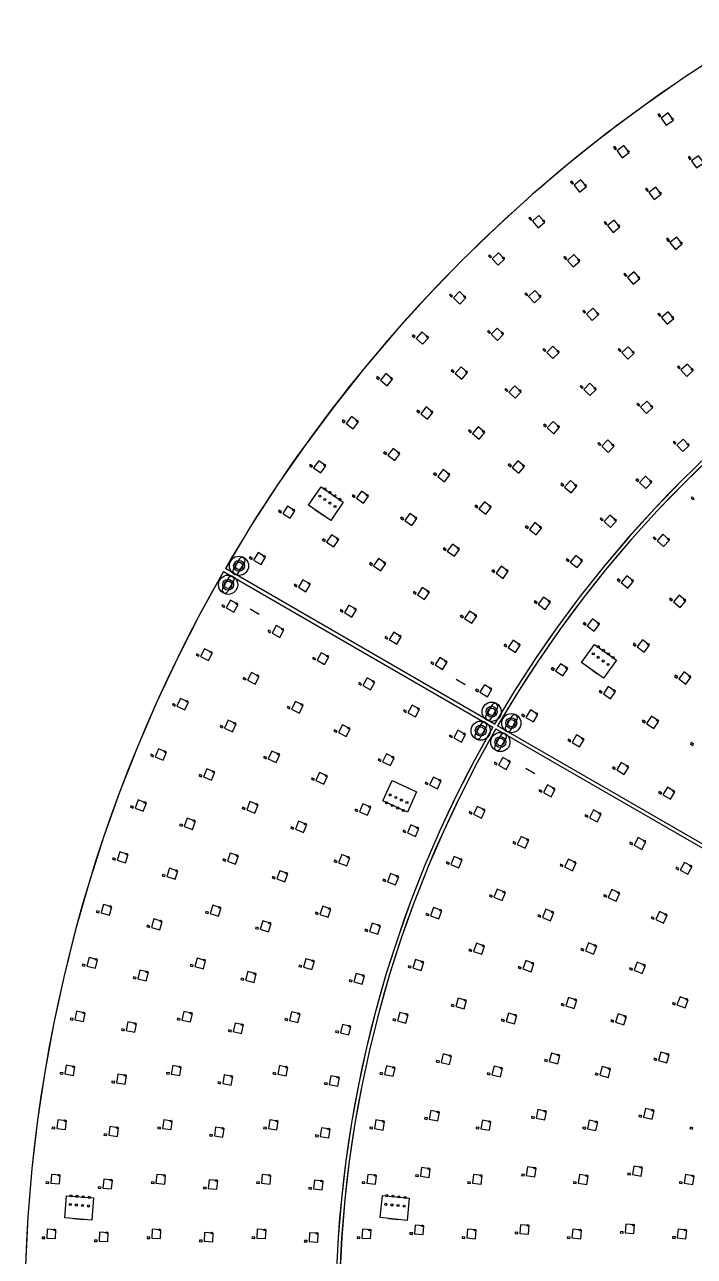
# Model space of a CAD drawing. Header units: millimetres. Extents: x -854 to 854, y -854 to 854.
# Drawn here: x -854 to -471, y 34 to 739 of the extents above; entities that cross this region are included whole.
import ezdxf

# ---------------------------------------------------------------- set-up
doc = ezdxf.new("R2010")
doc.units = ezdxf.units.MM
for name, color, linetype in [('CAP', 30, 'Continuous'), ('LED', 7, 'Continuous'), ('LED-GND', 7, 'Continuous'), ('MOUNT', 1, 'Continuous'), ('MOUNT-SYSTEM', 4, 'Continuous'), ('OUTLINE', 2, 'Continuous'), ('WAGO', 3, 'Continuous')]:
    doc.layers.add(name, color=color, linetype=linetype)

msp = doc.modelspace()

# ---------------------------------------------------------------- linework, layer by layer
at = {"layer": 'CAP'}
for points in [[(-489.84, 686.82), (-490.76, 688.13), (-491.42, 687.66), (-490.49, 686.36), (-489.84, 686.82)], [(-515.18, 668.02), (-516.15, 669.29), (-516.79, 668.81), (-515.81, 667.54), (-515.18, 668.02)], [(-472.48, 662.35), (-473.4, 663.66), (-474.06, 663.2), (-473.13, 661.89), (-472.48, 662.35)], [(-539.8, 648.29), (-540.82, 649.53), (-541.43, 649.02), (-540.41, 647.78), (-539.8, 648.29)], [(-496.91, 644.22), (-497.89, 645.49), (-498.52, 645.01), (-497.55, 643.74), (-496.91, 644.22)], [(-563.66, 627.66), (-564.72, 628.85), (-565.32, 628.32), (-564.26, 627.12), (-563.66, 627.66)], [(-520.66, 625.19), (-521.68, 626.43), (-522.29, 625.92), (-521.27, 624.68), (-520.66, 625.19)], [(-484.87, 615.57), (-485.86, 616.83), (-486.49, 616.34), (-485.5, 615.08), (-484.87, 615.57)], [(-586.73, 606.14), (-587.84, 607.3), (-588.42, 606.74), (-587.31, 605.59), (-586.73, 606.14)], [(-543.67, 605.29), (-544.73, 606.48), (-545.33, 605.95), (-544.26, 604.76), (-543.67, 605.29)], [(-509.27, 595.55), (-510.3, 596.77), (-510.91, 596.25), (-509.88, 595.03), (-509.27, 595.55)], [(-565.92, 584.54), (-567.03, 585.69), (-567.61, 585.13), (-566.5, 583.98), (-565.92, 584.54)], [(-608.99, 583.78), (-610.14, 584.89), (-610.69, 584.31), (-609.54, 583.2), (-608.99, 583.78)], [(-532.84, 574.56), (-533.92, 575.74), (-534.51, 575.19), (-533.42, 574.02), (-532.84, 574.56)], [(-489.83, 572.7), (-490.87, 573.92), (-491.48, 573.4), (-490.44, 572.18), (-489.83, 572.7)], [(-587.38, 562.97), (-588.53, 564.08), (-589.09, 563.5), (-587.94, 562.39), (-587.38, 562.97)], [(-630.39, 560.6), (-631.58, 561.67), (-632.12, 561.07), (-630.92, 560), (-630.39, 560.6)], [(-555.54, 552.64), (-556.67, 553.77), (-557.24, 553.21), (-556.1, 552.07), (-555.54, 552.64)], [(-512.49, 552.51), (-513.58, 553.69), (-514.17, 553.14), (-513.08, 551.97), (-512.49, 552.51)], [(-478.64, 542.68), (-479.7, 543.88), (-480.3, 543.36), (-479.25, 542.15), (-478.64, 542.68)], [(-650.91, 536.64), (-652.14, 537.66), (-652.65, 537.04), (-651.42, 536.02), (-650.91, 536.64)], [(-608.02, 540.61), (-609.21, 541.68), (-609.75, 541.08), (-608.55, 540.01), (-608.02, 540.61)], [(-577.34, 529.82), (-578.52, 530.91), (-579.06, 530.32), (-577.88, 529.23), (-577.34, 529.82)], [(-534.33, 531.43), (-535.46, 532.56), (-536.02, 531.99), (-534.89, 530.86), (-534.33, 531.43)], [(-501.86, 521.28), (-502.97, 522.44), (-503.54, 521.89), (-502.44, 520.73), (-501.86, 521.28)], [(-627.81, 517.5), (-629.04, 518.52), (-629.55, 517.9), (-628.32, 516.88), (-627.81, 517.5)], [(-670.52, 511.92), (-671.79, 512.9), (-672.28, 512.26), (-671.01, 511.29), (-670.52, 511.92)], [(-555.29, 509.48), (-556.47, 510.56), (-557.01, 509.98), (-555.83, 508.89), (-555.29, 509.48)], [(-598.21, 506.15), (-599.42, 507.18), (-599.94, 506.57), (-598.72, 505.54), (-598.21, 506.15)], [(-481.11, 499.61), (-482.22, 500.77), (-482.8, 500.22), (-481.69, 499.06), (-481.11, 499.61)], [(-646.72, 493.66), (-647.99, 494.64), (-648.48, 494), (-647.21, 493.03), (-646.72, 493.66)], [(-524.12, 498.9), (-525.28, 500), (-525.83, 499.43), (-524.67, 498.32), (-524.12, 498.9)], [(-689.19, 486.5), (-690.5, 487.42), (-690.96, 486.77), (-689.66, 485.84), (-689.19, 486.5)], [(-575.35, 486.71), (-576.57, 487.74), (-577.09, 487.13), (-575.87, 486.1), (-575.35, 486.71)], [(-618.1, 481.65), (-619.36, 482.63), (-619.85, 482), (-618.59, 481.02), (-618.1, 481.65)], [(-545.38, 475.56), (-546.59, 476.62), (-547.11, 476.01), (-545.91, 474.96), (-545.38, 475.56)], [(-502.45, 478.15), (-503.61, 479.26), (-504.16, 478.68), (-503, 477.57), (-502.45, 478.15)], [(-664.73, 469.14), (-666.03, 470.06), (-666.49, 469.41), (-665.19, 468.48), (-664.73, 469.14)], [(-470.69, 467.79), (-471.82, 468.92), (-472.38, 468.35), (-471.25, 467.22), (-470.69, 467.79)], [(-706.9, 460.39), (-708.24, 461.26), (-708.68, 460.59), (-707.34, 459.72), (-706.9, 460.39)], [(-594.49, 463.15), (-595.75, 464.13), (-596.24, 463.5), (-594.98, 462.52), (-594.49, 463.15)], [(-636.99, 456.37), (-638.29, 457.3), (-638.76, 456.65), (-637.46, 455.72), (-636.99, 456.37)], [(-565.61, 451.32), (-566.86, 452.32), (-567.36, 451.7), (-566.11, 450.7), (-565.61, 451.32)], [(-522.83, 455.78), (-524.03, 456.84), (-524.56, 456.23), (-523.36, 455.18), (-522.83, 455.78)], [(-681.8, 443.95), (-683.14, 444.83), (-683.58, 444.16), (-682.24, 443.28), (-681.8, 443.95)], [(-492.41, 444.86), (-493.59, 445.94), (-494.13, 445.34), (-492.95, 444.27), (-492.41, 444.86)], [(-612.65, 438.83), (-613.95, 439.77), (-614.42, 439.12), (-613.12, 438.18), (-612.65, 438.83)], [(-723.62, 433.63), (-724.99, 434.46), (-725.41, 433.77), (-724.04, 432.95), (-723.62, 433.63)], [(-654.85, 430.35), (-656.19, 431.23), (-656.63, 430.56), (-655.29, 429.68), (-654.85, 430.35)], [(-542.21, 432.54), (-543.46, 433.54), (-543.96, 432.92), (-542.71, 431.92), (-542.21, 432.54)], [(-584.76, 426.22), (-586.05, 427.16), (-586.52, 426.52), (-585.23, 425.57), (-584.76, 426.22)], [(-697.93, 418.15), (-699.3, 418.97), (-699.71, 418.29), (-698.34, 417.46), (-697.93, 418.15)], [(-513.02, 420.93), (-514.25, 421.95), (-514.76, 421.33), (-513.53, 420.31), (-513.02, 420.93)], [(-629.83, 413.81), (-631.16, 414.69), (-631.6, 414.02), (-630.27, 413.14), (-629.83, 413.81)], [(-560.56, 408.48), (-561.85, 409.43), (-562.33, 408.78), (-561.04, 407.83), (-560.56, 408.48)], [(-483.12, 409.93), (-484.34, 410.97), (-484.86, 410.36), (-483.64, 409.32), (-483.12, 409.93)], [(-739.33, 406.27), (-740.73, 407.05), (-741.12, 406.34), (-739.72, 405.57), (-739.33, 406.27)], [(-671.65, 403.63), (-673.02, 404.46), (-673.43, 403.77), (-672.06, 402.95), (-671.65, 403.63)], [(-602.79, 400.31), (-604.12, 401.2), (-604.57, 400.53), (-603.23, 399.64), (-602.79, 400.31)], [(-532.47, 396.04), (-533.75, 397), (-534.23, 396.36), (-532.95, 395.4), (-532.47, 396.04)], [(-713.07, 391.76), (-714.47, 392.53), (-714.86, 391.83), (-713.46, 391.06), (-713.07, 391.76)], [(-645.98, 388.11), (-647.35, 388.94), (-647.76, 388.25), (-646.39, 387.43), (-645.98, 388.11)], [(-577.85, 383.64), (-579.18, 384.53), (-579.62, 383.86), (-578.29, 382.97), (-577.85, 383.64)], [(-503.92, 384.08), (-505.19, 385.06), (-505.67, 384.42), (-504.4, 383.45), (-503.92, 384.08)], [(-754, 378.34), (-755.43, 379.06), (-755.79, 378.35), (-754.36, 377.63), (-754, 378.34)], [(-687.36, 376.26), (-688.76, 377.03), (-689.15, 376.33), (-687.74, 375.56), (-687.36, 376.26)], [(-619.68, 373.63), (-621.05, 374.46), (-621.46, 373.78), (-620.09, 372.95), (-619.68, 373.63)], [(-550.71, 370.26), (-552.03, 371.15), (-552.48, 370.49), (-551.16, 369.59), (-550.71, 370.26)], [(-480.12, 365.82), (-481.39, 366.8), (-481.87, 366.16), (-480.6, 365.19), (-480.12, 365.82)], [(-727.22, 364.82), (-728.65, 365.54), (-729.01, 364.83), (-727.58, 364.11), (-727.22, 364.82)], [(-661.08, 361.79), (-662.48, 362.56), (-662.87, 361.86), (-661.47, 361.09), (-661.08, 361.79)], [(-594.03, 358.07), (-595.4, 358.9), (-595.81, 358.21), (-594.45, 357.38), (-594.03, 358.07)], [(-523.33, 357.19), (-524.65, 358.09), (-525.1, 357.43), (-523.78, 356.53), (-523.33, 357.19)], [(-767.62, 349.88), (-769.08, 350.55), (-769.41, 349.82), (-767.96, 349.16), (-767.62, 349.88)], [(-701.95, 348.28), (-703.38, 348.99), (-703.74, 348.28), (-702.31, 347.56), (-701.95, 348.28)], [(-635.39, 346.25), (-636.79, 347.02), (-637.17, 346.31), (-635.77, 345.54), (-635.39, 346.25)], [(-567.7, 343.63), (-569.07, 344.46), (-569.49, 343.78), (-568.12, 342.95), (-567.7, 343.63)], [(-498.6, 340.19), (-499.92, 341.1), (-500.38, 340.44), (-499.06, 339.53), (-498.6, 340.19)], [(-740.36, 337.38), (-741.81, 338.04), (-742.14, 337.32), (-740.69, 336.65), (-740.36, 337.38)], [(-675.11, 334.87), (-676.54, 335.59), (-676.9, 334.87), (-675.47, 334.16), (-675.11, 334.87)], [(-609.08, 331.82), (-610.49, 332.59), (-610.87, 331.88), (-609.47, 331.12), (-609.08, 331.82)], [(-541.3, 329.31), (-542.67, 330.14), (-543.09, 329.46), (-541.72, 328.63), (-541.3, 329.31)], [(-471.04, 327.32), (-472.35, 328.24), (-472.81, 327.59), (-471.5, 326.67), (-471.04, 327.32)], [(-780.17, 320.94), (-781.65, 321.55), (-781.95, 320.81), (-780.48, 320.2), (-780.17, 320.94)], [(-715.41, 319.73), (-716.87, 320.39), (-717.19, 319.66), (-715.73, 319), (-715.41, 319.73)], [(-649.88, 318.2), (-651.32, 318.91), (-651.67, 318.19), (-650.24, 317.48), (-649.88, 318.2)], [(-583.41, 316.23), (-584.81, 317), (-585.2, 316.3), (-583.79, 315.53), (-583.41, 316.23)], [(-515.72, 313.63), (-517.09, 314.47), (-517.51, 313.79), (-516.14, 312.95), (-515.72, 313.63)], [(-752.45, 309.46), (-753.93, 310.07), (-754.24, 309.33), (-752.76, 308.72), (-752.45, 309.46)], [(-688.05, 307.42), (-689.51, 308.07), (-689.84, 307.34), (-688.38, 306.69), (-688.05, 307.42)], [(-622.98, 304.93), (-624.41, 305.64), (-624.77, 304.92), (-623.33, 304.22), (-622.98, 304.93)], [(-557.8, 300.53), (-559.2, 301.29), (-559.58, 300.59), (-558.18, 299.82), (-557.8, 300.53)], [(-489.28, 299.38), (-490.64, 300.22), (-491.06, 299.54), (-489.7, 298.7), (-489.28, 299.38)], [(-791.62, 291.54), (-793.12, 292.1), (-793.4, 291.35), (-791.9, 290.79), (-791.62, 291.54)], [(-727.7, 290.66), (-729.18, 291.26), (-729.48, 290.52), (-728, 289.92), (-727.7, 290.66)], [(-663.15, 289.55), (-664.61, 290.2), (-664.93, 289.46), (-663.47, 288.82), (-663.15, 289.55)], [(-597.8, 288.11), (-599.24, 288.81), (-599.59, 288.09), (-598.15, 287.39), (-597.8, 288.11)], [(-531.43, 286.21), (-532.84, 286.97), (-533.22, 286.27), (-531.81, 285.51), (-531.43, 286.21)], [(-763.5, 281.11), (-765, 281.66), (-765.28, 280.91), (-763.78, 280.36), (-763.5, 281.11)], [(-699.87, 279.46), (-701.35, 280.06), (-701.65, 279.32), (-700.17, 278.72), (-699.87, 279.46)], [(-635.69, 277.47), (-637.15, 278.11), (-637.47, 277.38), (-636.01, 276.74), (-635.69, 277.47)], [(-572.76, 270.92), (-574.2, 271.61), (-574.55, 270.89), (-573.11, 270.2), (-572.76, 270.92)], [(-505.86, 270.43), (-507.26, 271.19), (-507.64, 270.48), (-506.24, 269.72), (-505.86, 270.43)], [(-801.97, 261.74), (-803.49, 262.24), (-803.74, 261.48), (-802.22, 260.98), (-801.97, 261.74)], [(-738.81, 261.13), (-740.32, 261.66), (-740.59, 260.91), (-739.08, 260.37), (-738.81, 261.13)], [(-675.14, 260.35), (-676.64, 260.93), (-676.93, 260.18), (-675.43, 259.6), (-675.14, 260.35)], [(-610.83, 259.34), (-612.3, 259.97), (-612.61, 259.24), (-611.14, 258.61), (-610.83, 259.34)], [(-545.68, 258.01), (-547.13, 258.7), (-547.47, 257.97), (-546.03, 257.28), (-545.68, 258.01)], [(-479.45, 256.19), (-480.86, 256.95), (-481.24, 256.24), (-479.83, 255.48), (-479.45, 256.19)], [(-773.47, 252.36), (-774.99, 252.86), (-775.24, 252.1), (-773.72, 251.6), (-773.47, 252.36)], [(-710.55, 251.06), (-712.06, 251.59), (-712.33, 250.84), (-710.82, 250.3), (-710.55, 251.06)], [(-647.18, 249.48), (-648.67, 250.06), (-648.96, 249.31), (-647.47, 248.73), (-647.18, 249.48)], [(-586.15, 240.57), (-587.63, 241.19), (-587.94, 240.45), (-586.46, 239.84), (-586.15, 240.57)], [(-520.72, 240.56), (-522.17, 241.23), (-522.51, 240.51), (-521.06, 239.83), (-520.72, 240.56)], [(-811.2, 231.57), (-812.73, 232.01), (-812.96, 231.24), (-811.42, 230.8), (-811.2, 231.57)], [(-748.73, 231.17), (-750.26, 231.64), (-750.49, 230.88), (-748.97, 230.4), (-748.73, 231.17)], [(-685.86, 230.65), (-687.37, 231.17), (-687.63, 230.41), (-686.11, 229.89), (-685.86, 230.65)], [(-622.48, 229.98), (-623.98, 230.54), (-624.26, 229.79), (-622.76, 229.23), (-622.48, 229.98)], [(-558.44, 229.09), (-559.92, 229.71), (-560.22, 228.97), (-558.74, 228.35), (-558.44, 229.09)], [(-493.54, 227.88), (-494.99, 228.55), (-495.32, 227.83), (-493.87, 227.15), (-493.54, 227.88)], [(-782.37, 223.26), (-783.91, 223.71), (-784.13, 222.94), (-782.59, 222.49), (-782.37, 223.26)], [(-720.09, 222.24), (-721.62, 222.72), (-721.85, 221.95), (-720.33, 221.48), (-720.09, 222.24)], [(-657.45, 221.01), (-658.96, 221.52), (-659.22, 220.77), (-657.71, 220.25), (-657.45, 221.01)], [(-597.94, 209.57), (-599.45, 210.1), (-599.72, 209.35), (-598.21, 208.81), (-597.94, 209.57)], [(-533.83, 209.87), (-535.32, 210.46), (-535.61, 209.72), (-534.13, 209.13), (-533.83, 209.87)], [(-819.29, 201.08), (-820.84, 201.46), (-821.03, 200.68), (-819.48, 200.3), (-819.29, 201.08)], [(-757.43, 200.83), (-758.98, 201.24), (-759.18, 200.47), (-757.64, 200.06), (-757.43, 200.83)], [(-695.27, 200.52), (-696.8, 200.96), (-697.03, 200.2), (-695.49, 199.75), (-695.27, 200.52)], [(-632.71, 200.1), (-634.24, 200.59), (-634.48, 199.83), (-632.96, 199.34), (-632.71, 200.1)], [(-569.66, 199.55), (-571.17, 200.09), (-571.44, 199.33), (-569.93, 198.8), (-569.66, 199.55)], [(-505.95, 198.8), (-507.44, 199.39), (-507.73, 198.64), (-506.25, 198.05), (-505.95, 198.8)], [(-790.17, 193.85), (-791.72, 194.24), (-791.92, 193.46), (-790.36, 193.08), (-790.17, 193.85)], [(-728.45, 193.07), (-730, 193.48), (-730.2, 192.71), (-728.66, 192.29), (-728.45, 193.07)], [(-666.46, 192.12), (-668, 192.57), (-668.22, 191.8), (-666.69, 191.35), (-666.46, 192.12)], [(-608.09, 177.99), (-609.62, 178.44), (-609.85, 177.67), (-608.32, 177.22), (-608.09, 177.99)], [(-545.13, 178.48), (-546.65, 178.98), (-546.9, 178.22), (-545.38, 177.72), (-545.13, 178.48)], [(-481.4, 179), (-482.9, 179.56), (-483.18, 178.81), (-481.69, 178.25), (-481.4, 179)], [(-826.23, 170.3), (-827.8, 170.63), (-827.96, 169.84), (-826.4, 169.52), (-826.23, 170.3)], [(-764.9, 170.17), (-766.46, 170.52), (-766.64, 169.74), (-765.08, 169.39), (-764.9, 170.17)], [(-703.35, 170), (-704.9, 170.38), (-705.09, 169.6), (-703.54, 169.22), (-703.35, 170)], [(-641.52, 169.77), (-643.06, 170.19), (-643.27, 169.41), (-641.73, 169), (-641.52, 169.77)], [(-579.33, 169.47), (-580.86, 169.92), (-581.09, 169.15), (-579.55, 168.7), (-579.33, 169.47)], [(-516.65, 169.04), (-518.17, 169.54), (-518.42, 168.78), (-516.9, 168.28), (-516.65, 169.04)], [(-796.87, 164.17), (-798.43, 164.5), (-798.6, 163.72), (-797.03, 163.39), (-796.87, 164.17)], [(-735.64, 163.58), (-737.2, 163.93), (-737.37, 163.15), (-735.81, 162.8), (-735.64, 163.58)], [(-674.21, 162.87), (-675.76, 163.25), (-675.95, 162.47), (-674.4, 162.09), (-674.21, 162.87)], [(-616.57, 145.92), (-618.13, 146.29), (-618.31, 145.51), (-616.76, 145.14), (-616.57, 145.92)], [(-554.59, 146.48), (-556.13, 146.89), (-556.34, 146.12), (-554.79, 145.71), (-554.59, 146.48)], [(-492.08, 147.13), (-493.61, 147.59), (-493.84, 146.83), (-492.31, 146.36), (-492.08, 147.13)], [(-832.02, 139.29), (-833.6, 139.56), (-833.74, 138.77), (-832.16, 138.5), (-832.02, 139.29)], [(-802.45, 134.26), (-804.03, 134.53), (-804.16, 133.74), (-802.58, 133.47), (-802.45, 134.26)], [(-771.13, 139.23), (-772.71, 139.52), (-772.85, 138.73), (-771.28, 138.44), (-771.13, 139.23)], [(-741.63, 133.82), (-743.2, 134.11), (-743.34, 133.33), (-741.77, 133.04), (-741.63, 133.82)], [(-710.1, 139.16), (-711.67, 139.47), (-711.82, 138.68), (-710.25, 138.37), (-710.1, 139.16)], [(-648.87, 139.06), (-650.43, 139.4), (-650.6, 138.61), (-649.04, 138.27), (-648.87, 139.06)], [(-587.4, 138.91), (-588.96, 139.29), (-589.14, 138.51), (-587.59, 138.14), (-587.4, 138.91)], [(-525.61, 138.71), (-527.15, 139.13), (-527.36, 138.36), (-525.81, 137.94), (-525.61, 138.71)], [(-680.67, 133.3), (-682.24, 133.62), (-682.4, 132.83), (-680.83, 132.52), (-680.67, 133.3)], [(-623.36, 113.45), (-624.94, 113.74), (-625.08, 112.95), (-623.51, 112.66), (-623.36, 113.45)], [(-562.16, 113.98), (-563.73, 114.31), (-563.89, 113.52), (-562.33, 113.2), (-562.16, 113.98)], [(-500.65, 114.63), (-502.21, 114.99), (-502.39, 114.21), (-500.83, 113.85), (-500.65, 114.63)], [(-836.65, 108.08), (-838.24, 108.29), (-838.34, 107.5), (-836.75, 107.29), (-836.65, 108.08)], [(-776.12, 108.07), (-777.7, 108.29), (-777.81, 107.5), (-776.23, 107.28), (-776.12, 108.07)], [(-715.49, 108.05), (-717.07, 108.29), (-717.19, 107.5), (-715.61, 107.26), (-715.49, 108.05)], [(-654.75, 108.02), (-656.33, 108.29), (-656.46, 107.5), (-654.88, 107.23), (-654.75, 108.02)], [(-593.87, 107.98), (-595.44, 108.27), (-595.59, 107.49), (-594.01, 107.2), (-593.87, 107.98)], [(-532.78, 107.92), (-534.35, 108.24), (-534.51, 107.46), (-532.95, 107.13), (-532.78, 107.92)], [(-471.43, 107.82), (-472.99, 108.18), (-473.17, 107.4), (-471.61, 107.04), (-471.43, 107.82)], [(-806.91, 104.16), (-808.49, 104.37), (-808.6, 103.58), (-807.01, 103.37), (-806.91, 104.16)], [(-746.41, 103.85), (-748, 104.08), (-748.11, 103.29), (-746.53, 103.06), (-746.41, 103.85)], [(-685.84, 103.49), (-687.42, 103.73), (-687.54, 102.94), (-685.96, 102.7), (-685.84, 103.49)], [(-628.45, 80.67), (-630.03, 80.88), (-630.14, 80.08), (-628.55, 79.88), (-628.45, 80.67)], [(-567.84, 81.1), (-569.42, 81.34), (-569.54, 80.54), (-567.96, 80.31), (-567.84, 81.1)], [(-507.07, 81.64), (-508.65, 81.9), (-508.78, 81.11), (-507.2, 80.85), (-507.07, 81.64)], [(-840.11, 76.72), (-841.7, 76.87), (-841.77, 76.07), (-840.18, 75.92), (-840.11, 76.72)], [(-810.24, 73.92), (-811.83, 74.07), (-811.91, 73.27), (-810.31, 73.12), (-810.24, 73.92)], [(-779.84, 76.73), (-781.43, 76.89), (-781.51, 76.09), (-779.92, 75.93), (-779.84, 76.73)], [(-749.99, 73.71), (-751.58, 73.87), (-751.66, 73.08), (-750.07, 72.92), (-749.99, 73.71)], [(-719.52, 76.74), (-721.11, 76.91), (-721.2, 76.12), (-719.61, 75.94), (-719.52, 76.74)], [(-689.7, 73.47), (-691.29, 73.65), (-691.38, 72.85), (-689.79, 72.68), (-689.7, 73.47)], [(-659.15, 76.75), (-660.74, 76.94), (-660.83, 76.14), (-659.25, 75.95), (-659.15, 76.75)], [(-598.7, 76.75), (-600.29, 76.96), (-600.39, 76.17), (-598.81, 75.96), (-598.7, 76.75)], [(-538.16, 76.76), (-539.74, 76.99), (-539.86, 76.2), (-538.27, 75.97), (-538.16, 76.76)], [(-477.47, 76.75), (-479.05, 77.01), (-479.18, 76.23), (-477.6, 75.96), (-477.47, 76.75)], [(-842.39, 45.25), (-843.99, 45.34), (-844.03, 44.55), (-842.43, 44.46), (-842.39, 45.25)], [(-812.44, 43.57), (-814.03, 43.66), (-814.08, 42.86), (-812.48, 42.77), (-812.44, 43.57)], [(-782.29, 45.27), (-783.89, 45.36), (-783.94, 44.56), (-782.34, 44.47), (-782.29, 45.27)], [(-752.35, 43.46), (-753.95, 43.55), (-753.99, 42.75), (-752.4, 42.66), (-752.35, 43.46)], [(-722.18, 45.28), (-723.78, 45.38), (-723.83, 44.59), (-722.24, 44.48), (-722.18, 45.28)], [(-692.25, 43.32), (-693.85, 43.42), (-693.9, 42.62), (-692.3, 42.52), (-692.25, 43.32)], [(-662.06, 45.3), (-663.65, 45.41), (-663.71, 44.61), (-662.11, 44.5), (-662.06, 45.3)], [(-631.81, 47.67), (-633.4, 47.79), (-633.47, 47), (-631.87, 46.87), (-631.81, 47.67)], [(-601.9, 45.31), (-603.5, 45.44), (-603.56, 44.64), (-601.96, 44.52), (-601.9, 45.31)], [(-571.6, 47.95), (-573.19, 48.09), (-573.26, 47.29), (-571.67, 47.15), (-571.6, 47.95)], [(-541.71, 45.34), (-543.3, 45.48), (-543.37, 44.68), (-541.78, 44.54), (-541.71, 45.34)], [(-511.33, 48.3), (-512.92, 48.46), (-513, 47.66), (-511.41, 47.51), (-511.33, 48.3)], [(-481.47, 45.36), (-483.06, 45.52), (-483.14, 44.72), (-481.55, 44.56), (-481.47, 45.36)]]:
    msp.add_lwpolyline(points, dxfattribs=at)
at = {"layer": 'LED'}
for points in [[(-486.68, 681.59), (-482.6, 684.48), (-485.49, 688.56), (-489.57, 685.66), (-486.68, 681.59)], [(-511.82, 662.91), (-507.85, 665.96), (-510.9, 669.92), (-514.86, 666.88), (-511.82, 662.91)], [(-469.32, 657.12), (-465.24, 660.01), (-468.13, 664.09), (-472.21, 661.2), (-469.32, 657.12)], [(-536.25, 643.31), (-532.4, 646.5), (-535.59, 650.35), (-539.44, 647.16), (-536.25, 643.31)], [(-493.56, 639.11), (-489.59, 642.15), (-492.64, 646.12), (-496.6, 643.08), (-493.56, 639.11)], [(-559.93, 622.81), (-556.2, 626.14), (-559.53, 629.87), (-563.26, 626.54), (-559.93, 622.81)], [(-517.11, 620.21), (-513.26, 623.4), (-516.45, 627.25), (-520.3, 624.06), (-517.11, 620.21)], [(-481.47, 610.49), (-477.53, 613.58), (-480.61, 617.51), (-484.55, 614.43), (-481.47, 610.49)], [(-582.83, 601.44), (-579.22, 604.91), (-582.69, 608.51), (-586.29, 605.04), (-582.83, 601.44)], [(-539.94, 600.44), (-536.21, 603.77), (-539.54, 607.5), (-543.27, 604.17), (-539.94, 600.44)], [(-505.66, 590.61), (-501.85, 593.85), (-505.09, 597.66), (-508.9, 594.42), (-505.66, 590.61)], [(-604.91, 579.22), (-601.44, 582.83), (-605.04, 586.29), (-608.51, 582.69), (-604.91, 579.22)], [(-562.01, 579.83), (-558.41, 583.3), (-561.88, 586.9), (-565.48, 583.43), (-562.01, 579.83)], [(-529.03, 569.77), (-525.35, 573.16), (-528.75, 576.84), (-532.42, 573.45), (-529.03, 569.77)], [(-486.22, 567.76), (-482.41, 571), (-485.65, 574.81), (-489.46, 571.57), (-486.22, 567.76)], [(-583.3, 558.41), (-579.83, 562.01), (-583.43, 565.48), (-586.9, 561.88), (-583.3, 558.41)], [(-626.14, 556.2), (-622.81, 559.93), (-626.54, 563.26), (-629.87, 559.53), (-626.14, 556.2)], [(-551.54, 548.01), (-548.01, 551.54), (-551.54, 555.08), (-555.08, 551.54), (-551.54, 548.01)], [(-508.69, 547.72), (-505.01, 551.11), (-508.4, 554.79), (-512.08, 551.4), (-508.69, 547.72)], [(-603.77, 536.21), (-600.44, 539.94), (-604.17, 543.27), (-607.5, 539.54), (-603.77, 536.21)], [(-474.96, 537.8), (-471.2, 541.09), (-474.5, 544.85), (-478.26, 541.56), (-474.96, 537.8)], [(-646.5, 532.4), (-643.31, 536.25), (-647.16, 539.44), (-650.35, 535.59), (-646.5, 532.4)], [(-573.16, 525.35), (-569.77, 529.03), (-573.45, 532.42), (-576.84, 528.75), (-573.16, 525.35)], [(-530.33, 526.79), (-526.79, 530.33), (-530.33, 533.87), (-533.87, 530.33), (-530.33, 526.79)], [(-497.97, 516.57), (-494.35, 520.02), (-497.81, 523.64), (-501.42, 520.18), (-497.97, 516.57)], [(-665.96, 507.85), (-662.91, 511.82), (-666.88, 514.86), (-669.92, 510.9), (-665.96, 507.85)], [(-623.4, 513.26), (-620.21, 517.11), (-624.06, 520.3), (-627.25, 516.45), (-623.4, 513.26)], [(-593.85, 501.85), (-590.61, 505.66), (-594.42, 508.9), (-597.66, 505.09), (-593.85, 501.85)], [(-551.11, 505.01), (-547.72, 508.69), (-551.4, 512.08), (-554.79, 508.4), (-551.11, 505.01)], [(-520.02, 494.35), (-516.57, 497.97), (-520.18, 501.42), (-523.64, 497.81), (-520.02, 494.35)], [(-477.22, 494.9), (-473.61, 498.35), (-477.07, 501.97), (-480.68, 498.51), (-477.22, 494.9)], [(-642.15, 489.59), (-639.11, 493.56), (-643.08, 496.6), (-646.12, 492.64), (-642.15, 489.59)], [(-684.48, 482.6), (-681.59, 486.68), (-685.66, 489.57), (-688.56, 485.49), (-684.48, 482.6)], [(-571, 482.41), (-567.76, 486.22), (-571.57, 489.46), (-574.81, 485.65), (-571, 482.41)], [(-613.58, 477.53), (-610.49, 481.47), (-614.43, 484.55), (-617.51, 480.61), (-613.58, 477.53)], [(-498.35, 473.61), (-494.9, 477.22), (-498.51, 480.68), (-501.97, 477.07), (-498.35, 473.61)], [(-541.09, 471.2), (-537.8, 474.96), (-541.56, 478.26), (-544.85, 474.5), (-541.09, 471.2)], [(-660.01, 465.24), (-657.12, 469.32), (-661.2, 472.21), (-664.09, 468.13), (-660.01, 465.24)], [(-589.96, 459.03), (-586.88, 462.97), (-590.81, 466.05), (-593.9, 462.11), (-589.96, 459.03)], [(-702.05, 456.67), (-699.31, 460.85), (-703.49, 463.59), (-706.23, 459.41), (-702.05, 456.67)], [(-632.31, 452.44), (-629.38, 456.49), (-633.44, 459.42), (-636.36, 455.36), (-632.31, 452.44)], [(-518.54, 451.42), (-515.24, 455.18), (-519, 458.48), (-522.3, 454.72), (-518.54, 451.42)], [(-561.13, 447.15), (-558, 451.05), (-561.9, 454.18), (-565.03, 450.28), (-561.13, 447.15)], [(-676.95, 440.23), (-674.21, 444.42), (-678.39, 447.16), (-681.13, 442.97), (-676.95, 440.23)], [(-488.2, 440.42), (-484.84, 444.12), (-488.54, 447.49), (-491.9, 443.79), (-488.2, 440.42)], [(-607.97, 434.9), (-605.04, 438.96), (-609.1, 441.88), (-612.02, 437.82), (-607.97, 434.9)], [(-718.63, 430.1), (-716.05, 434.38), (-720.33, 436.96), (-722.91, 432.68), (-718.63, 430.1)], [(-650.01, 426.61), (-647.26, 430.78), (-651.43, 433.54), (-654.18, 429.37), (-650.01, 426.61)], [(-537.74, 428.37), (-534.61, 432.27), (-538.51, 435.4), (-541.63, 431.5), (-537.74, 428.37)], [(-580.1, 422.25), (-577.15, 426.28), (-581.18, 429.24), (-584.13, 425.21), (-580.1, 422.25)], [(-508.6, 416.7), (-505.42, 420.55), (-509.28, 423.74), (-512.46, 419.88), (-508.6, 416.7)], [(-692.93, 414.61), (-690.35, 418.9), (-694.64, 421.48), (-697.22, 417.2), (-692.93, 414.61)], [(-624.98, 410.07), (-622.23, 414.24), (-626.4, 417), (-629.16, 412.83), (-624.98, 410.07)], [(-734.21, 402.93), (-731.79, 407.3), (-736.17, 409.72), (-738.59, 405.35), (-734.21, 402.93)], [(-555.91, 404.51), (-552.95, 408.54), (-556.98, 411.5), (-559.94, 407.47), (-555.91, 404.51)], [(-478.78, 405.63), (-475.53, 409.43), (-479.33, 412.68), (-482.58, 408.87), (-478.78, 405.63)], [(-666.66, 400.09), (-664.08, 404.37), (-668.36, 406.96), (-670.94, 402.68), (-666.66, 400.09)], [(-597.97, 396.54), (-595.19, 400.7), (-599.35, 403.48), (-602.13, 399.32), (-597.97, 396.54)], [(-707.95, 388.41), (-705.53, 392.79), (-709.91, 395.21), (-712.33, 390.83), (-707.95, 388.41)], [(-527.85, 392.02), (-524.86, 396.03), (-528.86, 399.02), (-531.86, 395.02), (-527.85, 392.02)], [(-640.99, 384.57), (-638.4, 388.85), (-642.68, 391.44), (-645.27, 387.16), (-640.99, 384.57)], [(-748.76, 375.19), (-746.51, 379.66), (-750.97, 381.91), (-753.22, 377.45), (-748.76, 375.19)], [(-573.02, 379.88), (-570.25, 384.03), (-574.4, 386.81), (-577.18, 382.65), (-573.02, 379.88)], [(-499.35, 380.01), (-496.31, 383.98), (-500.27, 387.03), (-503.32, 383.06), (-499.35, 380.01)], [(-682.23, 372.92), (-679.82, 377.3), (-684.2, 379.71), (-686.61, 375.33), (-682.23, 372.92)], [(-614.7, 370.08), (-612.1, 374.36), (-616.38, 376.95), (-618.97, 372.68), (-614.7, 370.08)], [(-721.98, 361.67), (-719.73, 366.14), (-724.19, 368.39), (-726.44, 363.93), (-721.98, 361.67)], [(-545.91, 366.46), (-543.11, 370.6), (-547.25, 373.41), (-550.05, 369.27), (-545.91, 366.46)], [(-475.55, 361.75), (-472.51, 365.72), (-476.47, 368.76), (-479.52, 364.8), (-475.55, 361.75)], [(-655.96, 358.45), (-653.54, 362.83), (-657.92, 365.24), (-660.33, 360.86), (-655.96, 358.45)], [(-589.05, 354.52), (-586.45, 358.79), (-590.73, 361.39), (-593.32, 357.11), (-589.05, 354.52)], [(-518.56, 353.36), (-515.72, 357.48), (-519.84, 360.31), (-522.68, 356.19), (-518.56, 353.36)], [(-762.27, 346.93), (-760.18, 351.48), (-764.73, 353.56), (-766.81, 349.02), (-762.27, 346.93)], [(-696.7, 345.15), (-694.46, 349.62), (-698.93, 351.86), (-701.17, 347.38), (-696.7, 345.15)], [(-630.25, 342.92), (-627.85, 347.3), (-632.23, 349.71), (-634.64, 345.32), (-630.25, 342.92)], [(-562.73, 340.07), (-560.13, 344.34), (-564.4, 346.94), (-567, 342.68), (-562.73, 340.07)], [(-735, 334.42), (-732.91, 338.97), (-737.46, 341.05), (-739.54, 336.51), (-735, 334.42)], [(-669.86, 331.75), (-667.62, 336.22), (-672.1, 338.45), (-674.33, 333.98), (-669.86, 331.75)], [(-493.83, 336.37), (-491, 340.49), (-495.12, 343.32), (-497.95, 339.2), (-493.83, 336.37)], [(-603.95, 328.49), (-601.55, 332.87), (-605.93, 335.28), (-608.34, 330.89), (-603.95, 328.49)], [(-536.34, 325.74), (-533.73, 330), (-537.99, 332.61), (-540.6, 328.35), (-536.34, 325.74)], [(-774.71, 318.19), (-772.79, 322.81), (-777.41, 324.72), (-779.33, 320.1), (-774.71, 318.19)], [(-710.03, 316.82), (-707.98, 321.38), (-712.54, 323.43), (-714.59, 318.87), (-710.03, 316.82)], [(-644.61, 315.1), (-642.4, 319.58), (-646.88, 321.8), (-649.1, 317.31), (-644.61, 315.1)], [(-578.27, 312.91), (-575.88, 317.3), (-580.26, 319.7), (-582.66, 315.31), (-578.27, 312.91)], [(-746.99, 306.71), (-745.08, 311.33), (-749.7, 313.24), (-751.61, 308.62), (-746.99, 306.71)], [(-682.67, 304.5), (-680.62, 309.06), (-685.18, 311.12), (-687.23, 306.56), (-682.67, 304.5)], [(-510.76, 310.06), (-508.15, 314.32), (-512.41, 316.94), (-515.02, 312.67), (-510.76, 310.06)], [(-617.71, 301.83), (-615.49, 306.32), (-619.98, 308.53), (-622.19, 304.04), (-617.71, 301.83)], [(-552.65, 297.22), (-550.26, 301.61), (-554.66, 304), (-557.04, 299.61), (-552.65, 297.22)], [(-484.32, 295.8), (-481.7, 300.05), (-485.95, 302.68), (-488.58, 298.42), (-484.32, 295.8)], [(-786.06, 289), (-784.32, 293.69), (-789.01, 295.43), (-790.75, 290.74), (-786.06, 289)], [(-722.21, 287.97), (-720.34, 292.61), (-724.98, 294.47), (-726.85, 289.84), (-722.21, 287.97)], [(-657.74, 286.68), (-655.73, 291.26), (-660.31, 293.27), (-662.32, 288.7), (-657.74, 286.68)], [(-592.51, 285.04), (-590.32, 289.54), (-594.82, 291.72), (-597, 287.23), (-592.51, 285.04)], [(-526.29, 282.91), (-523.9, 287.3), (-528.29, 289.69), (-530.68, 285.29), (-526.29, 282.91)], [(-757.94, 278.56), (-756.2, 283.25), (-760.88, 284.99), (-762.62, 280.3), (-757.94, 278.56)], [(-694.38, 276.77), (-692.51, 281.41), (-697.15, 283.27), (-699.02, 278.64), (-694.38, 276.77)], [(-630.28, 274.6), (-628.27, 279.18), (-632.85, 281.19), (-634.86, 276.61), (-630.28, 274.6)], [(-567.45, 267.89), (-565.3, 272.4), (-569.81, 274.55), (-571.96, 270.04), (-567.45, 267.89)], [(-500.7, 267.14), (-498.33, 271.54), (-502.73, 273.91), (-505.1, 269.51), (-500.7, 267.14)], [(-796.32, 259.4), (-794.75, 264.15), (-799.5, 265.72), (-801.07, 260.97), (-796.32, 259.4)], [(-733.22, 258.66), (-731.54, 263.37), (-736.25, 265.04), (-737.93, 260.33), (-733.22, 258.66)], [(-669.62, 257.72), (-667.81, 262.38), (-672.47, 264.19), (-674.28, 259.53), (-669.62, 257.72)], [(-605.4, 256.53), (-603.43, 261.12), (-608.03, 263.09), (-609.99, 258.5), (-605.4, 256.53)], [(-540.37, 254.97), (-538.22, 259.49), (-542.73, 261.64), (-544.88, 257.13), (-540.37, 254.97)], [(-767.82, 250.03), (-766.26, 254.78), (-771.01, 256.34), (-772.57, 251.59), (-767.82, 250.03)], [(-704.96, 248.58), (-703.28, 253.29), (-707.99, 254.97), (-709.67, 250.26), (-704.96, 248.58)], [(-474.29, 252.9), (-471.92, 257.3), (-476.32, 259.67), (-478.7, 255.27), (-474.29, 252.9)], [(-641.66, 246.85), (-639.85, 251.51), (-644.51, 253.32), (-646.32, 248.66), (-641.66, 246.85)], [(-580.69, 237.82), (-578.78, 242.44), (-583.4, 244.36), (-585.31, 239.74), (-580.69, 237.82)], [(-515.39, 237.57), (-513.27, 242.1), (-517.8, 244.21), (-519.92, 239.68), (-515.39, 237.57)], [(-805.46, 229.45), (-804.08, 234.25), (-808.88, 235.64), (-810.26, 230.83), (-805.46, 229.45)], [(-743.04, 228.92), (-741.55, 233.7), (-746.33, 235.18), (-747.81, 230.41), (-743.04, 228.92)], [(-680.23, 228.27), (-678.62, 233), (-683.35, 234.61), (-684.96, 229.87), (-680.23, 228.27)], [(-616.92, 227.43), (-615.17, 232.12), (-619.86, 233.86), (-621.6, 229.18), (-616.92, 227.43)], [(-552.97, 226.34), (-551.06, 230.96), (-555.68, 232.88), (-557.59, 228.26), (-552.97, 226.34)], [(-776.63, 221.14), (-775.25, 225.95), (-780.05, 227.33), (-781.44, 222.53), (-776.63, 221.14)], [(-714.4, 220), (-712.91, 224.77), (-717.68, 226.26), (-719.17, 221.48), (-714.4, 220)], [(-488.2, 224.89), (-486.08, 229.42), (-490.62, 231.54), (-492.73, 227), (-488.2, 224.89)], [(-651.82, 218.62), (-650.21, 223.36), (-654.95, 224.96), (-656.55, 220.23), (-651.82, 218.62)], [(-592.34, 207.11), (-590.67, 211.82), (-595.39, 213.49), (-597.06, 208.78), (-592.34, 207.11)], [(-528.33, 207.2), (-526.48, 211.85), (-531.13, 213.69), (-532.97, 209.05), (-528.33, 207.2)], [(-813.48, 199.17), (-812.27, 204.02), (-817.13, 205.23), (-818.33, 200.37), (-813.48, 199.17)], [(-751.65, 198.82), (-750.36, 203.65), (-755.19, 204.94), (-756.48, 200.11), (-751.65, 198.82)], [(-689.54, 198.38), (-688.14, 203.18), (-692.94, 204.58), (-694.34, 199.78), (-689.54, 198.38)], [(-784.36, 191.95), (-783.16, 196.8), (-788.01, 198.01), (-789.21, 193.15), (-784.36, 191.95)], [(-627.04, 197.82), (-625.52, 202.58), (-630.28, 204.1), (-631.8, 199.34), (-627.04, 197.82)], [(-564.06, 197.09), (-562.39, 201.81), (-567.11, 203.48), (-568.78, 198.76), (-564.06, 197.09)], [(-500.45, 196.13), (-498.6, 200.77), (-503.25, 202.62), (-505.09, 197.97), (-500.45, 196.13)], [(-722.68, 191.05), (-721.38, 195.88), (-726.21, 197.18), (-727.51, 192.35), (-722.68, 191.05)], [(-660.73, 189.98), (-659.33, 194.78), (-664.13, 196.18), (-665.53, 191.38), (-660.73, 189.98)], [(-602.37, 175.82), (-600.95, 180.62), (-605.74, 182.04), (-607.16, 177.24), (-602.37, 175.82)], [(-539.48, 176.13), (-537.91, 180.88), (-542.66, 182.45), (-544.23, 177.7), (-539.48, 176.13)], [(-475.85, 176.43), (-474.09, 181.11), (-478.77, 182.87), (-480.53, 178.19), (-475.85, 176.43)], [(-820.35, 168.61), (-819.33, 173.51), (-824.23, 174.53), (-825.25, 169.64), (-820.35, 168.61)], [(-759.05, 168.39), (-757.95, 173.27), (-762.83, 174.37), (-763.93, 169.49), (-759.05, 168.39)], [(-697.53, 168.11), (-696.34, 172.97), (-701.2, 174.16), (-702.39, 169.3), (-697.53, 168.11)], [(-635.74, 167.76), (-634.45, 172.59), (-639.28, 173.88), (-640.57, 169.05), (-635.74, 167.76)], [(-573.6, 167.3), (-572.18, 172.1), (-576.98, 173.52), (-578.4, 168.72), (-573.6, 167.3)], [(-511, 166.69), (-509.43, 171.44), (-514.18, 173.01), (-515.75, 168.27), (-511, 166.69)], [(-790.99, 162.49), (-789.97, 167.38), (-794.86, 168.4), (-795.88, 163.51), (-790.99, 162.49)], [(-729.78, 161.8), (-728.68, 166.68), (-733.56, 167.77), (-734.66, 162.9), (-729.78, 161.8)], [(-668.39, 160.98), (-667.2, 165.84), (-672.06, 167.03), (-673.25, 162.17), (-668.39, 160.98)], [(-610.75, 144.06), (-609.58, 148.92), (-614.44, 150.09), (-615.61, 145.22), (-610.75, 144.06)], [(-548.81, 144.47), (-547.52, 149.29), (-552.35, 150.59), (-553.64, 145.76), (-548.81, 144.47)], [(-486.37, 144.93), (-484.92, 149.71), (-489.71, 151.16), (-491.16, 146.38), (-486.37, 144.93)], [(-826.09, 137.82), (-825.25, 142.75), (-830.18, 143.59), (-831.02, 138.66), (-826.09, 137.82)], [(-765.22, 137.69), (-764.31, 142.61), (-769.23, 143.51), (-770.13, 138.59), (-765.22, 137.69)], [(-704.2, 137.53), (-703.23, 142.43), (-708.13, 143.4), (-709.11, 138.5), (-704.2, 137.53)], [(-643.01, 137.32), (-641.94, 142.2), (-646.83, 143.27), (-647.89, 138.38), (-643.01, 137.32)], [(-581.57, 137.05), (-580.41, 141.91), (-585.27, 143.08), (-586.44, 138.22), (-581.57, 137.05)], [(-519.83, 136.7), (-518.54, 141.53), (-523.37, 142.82), (-524.66, 137.99), (-519.83, 136.7)], [(-796.51, 132.8), (-795.67, 137.73), (-800.6, 138.56), (-801.44, 133.63), (-796.51, 132.8)], [(-735.71, 132.28), (-734.81, 137.2), (-739.72, 138.1), (-740.62, 133.18), (-735.71, 132.28)], [(-674.78, 131.67), (-673.8, 136.58), (-678.71, 137.55), (-679.68, 132.65), (-674.78, 131.67)], [(-617.45, 111.89), (-616.54, 116.81), (-621.45, 117.72), (-622.36, 112.81), (-617.45, 111.89)], [(-556.28, 112.31), (-555.27, 117.21), (-560.17, 118.22), (-561.18, 113.32), (-556.28, 112.31)], [(-494.81, 112.81), (-493.67, 117.68), (-498.54, 118.81), (-499.68, 113.94), (-494.81, 112.81)], [(-830.66, 106.84), (-830.01, 111.79), (-834.97, 112.45), (-835.62, 107.49), (-830.66, 106.84)], [(-800.92, 102.92), (-800.27, 107.88), (-805.22, 108.53), (-805.88, 103.57), (-800.92, 102.92)], [(-770.14, 106.77), (-769.44, 111.72), (-774.39, 112.42), (-775.09, 107.47), (-770.14, 106.77)], [(-740.44, 102.55), (-739.73, 107.5), (-744.68, 108.2), (-745.39, 103.25), (-740.44, 102.55)], [(-709.53, 106.68), (-708.77, 111.62), (-713.71, 112.38), (-714.47, 107.44), (-709.53, 106.68)], [(-679.88, 102.11), (-679.12, 107.06), (-684.06, 107.82), (-684.82, 102.87), (-679.88, 102.11)], [(-648.81, 106.57), (-647.98, 111.5), (-652.91, 112.33), (-653.74, 107.4), (-648.81, 106.57)], [(-587.95, 106.43), (-587.04, 111.34), (-591.96, 112.26), (-592.87, 107.34), (-587.95, 106.43)], [(-526.9, 106.24), (-525.89, 111.14), (-530.79, 112.15), (-531.8, 107.25), (-526.9, 106.24)], [(-622.46, 79.43), (-621.81, 84.38), (-626.76, 85.04), (-627.42, 80.08), (-622.46, 79.43)], [(-561.87, 79.78), (-561.15, 84.72), (-566.09, 85.45), (-566.82, 80.5), (-561.87, 79.78)], [(-501.13, 80.2), (-500.31, 85.14), (-505.25, 85.95), (-506.06, 81.02), (-501.13, 80.2)], [(-834.08, 75.7), (-833.61, 80.68), (-838.59, 81.15), (-839.05, 76.17), (-834.08, 75.7)], [(-804.21, 72.9), (-803.74, 77.88), (-808.72, 78.35), (-809.18, 73.37), (-804.21, 72.9)], [(-773.81, 75.67), (-773.31, 80.64), (-778.29, 81.15), (-778.79, 76.17), (-773.81, 75.67)], [(-743.97, 72.65), (-743.46, 77.63), (-748.44, 78.13), (-748.94, 73.16), (-743.97, 72.65)], [(-713.51, 75.63), (-712.96, 80.6), (-717.93, 81.14), (-718.48, 76.17), (-713.51, 75.63)], [(-683.69, 72.36), (-683.14, 77.33), (-688.11, 77.88), (-688.66, 72.91), (-683.69, 72.36)], [(-653.15, 75.58), (-652.55, 80.54), (-657.52, 81.13), (-658.11, 76.17), (-653.15, 75.58)], [(-592.71, 75.51), (-592.06, 80.47), (-597.02, 81.12), (-597.67, 76.16), (-592.71, 75.51)], [(-532.19, 75.43), (-531.46, 80.37), (-536.41, 81.1), (-537.13, 76.15), (-532.19, 75.43)], [(-471.53, 75.32), (-470.71, 80.25), (-475.65, 81.06), (-476.46, 76.13), (-471.53, 75.32)], [(-836.32, 44.46), (-836.04, 49.46), (-841.03, 49.74), (-841.31, 44.74), (-836.32, 44.46)], [(-776.23, 44.45), (-775.93, 49.44), (-780.92, 49.74), (-781.22, 44.75), (-776.23, 44.45)], [(-716.13, 44.43), (-715.8, 49.42), (-720.79, 49.75), (-721.12, 44.76), (-716.13, 44.43)], [(-656, 44.41), (-655.65, 49.4), (-660.63, 49.76), (-660.99, 44.77), (-656, 44.41)], [(-625.76, 46.74), (-625.37, 51.73), (-630.35, 52.12), (-630.75, 47.13), (-625.76, 46.74)], [(-595.85, 44.39), (-595.46, 49.37), (-600.45, 49.76), (-600.84, 44.78), (-595.85, 44.39)], [(-565.56, 46.97), (-565.12, 51.95), (-570.1, 52.39), (-570.54, 47.41), (-565.56, 46.97)], [(-535.67, 44.36), (-535.24, 49.34), (-540.22, 49.77), (-540.65, 44.79), (-535.67, 44.36)], [(-505.3, 47.26), (-504.81, 52.23), (-509.79, 52.72), (-510.28, 47.75), (-505.3, 47.26)], [(-475.45, 44.32), (-474.96, 49.29), (-479.93, 49.78), (-480.42, 44.81), (-475.45, 44.32)], [(-806.37, 42.78), (-806.09, 47.77), (-811.08, 48.05), (-811.36, 43.06), (-806.37, 42.78)], [(-746.29, 42.64), (-745.99, 47.63), (-750.98, 47.93), (-751.28, 42.94), (-746.29, 42.64)], [(-686.19, 42.47), (-685.86, 47.46), (-690.85, 47.79), (-691.18, 42.8), (-686.19, 42.47)]]:
    msp.add_lwpolyline(points, dxfattribs=at)
at = {"layer": 'LED-GND'}
for centre in [(-483.16, 685.18), (-508.44, 666.64), (-533.01, 647.16), (-490.18, 642.84), (-556.84, 626.78), (-513.87, 624.06), (-478.13, 614.25), (-579.88, 605.52), (-536.85, 604.41), (-502.47, 594.5), (-602.12, 583.41), (-559.07, 583.91), (-526, 573.79), (-483.03, 571.65), (-623.51, 560.49), (-580.51, 562.6), (-548.68, 552.14), (-505.66, 551.74), (-644.04, 536.79), (-601.14, 540.5), (-471.83, 541.74), (-570.47, 529.6), (-527.47, 530.93), (-620.93, 517.65), (-495.01, 520.64), (-663.66, 512.33), (-548.42, 509.26), (-591.33, 506.2), (-639.86, 494.07), (-517.25, 498.55), (-474.27, 498.97), (-682.35, 487.16), (-568.48, 486.77), (-611.23, 481.98), (-538.51, 475.52), (-495.58, 477.81), (-657.88, 469.8), (-700.09, 461.3), (-587.62, 463.48), (-630.14, 456.98), (-558.74, 451.57), (-515.95, 455.74), (-674.99, 444.87), (-485.54, 444.69), (-605.8, 439.44), (-716.85, 434.8), (-648.03, 431.24), (-535.34, 432.8), (-577.9, 426.77), (-691.15, 419.32), (-506.15, 421.09), (-623.01, 414.69), (-553.71, 409.03), (-476.25, 409.98), (-732.6, 407.69), (-664.87, 404.79), (-595.97, 401.16), (-525.61, 396.53), (-706.35, 393.18), (-639.2, 389.27), (-571.02, 384.49), (-497.05, 384.49), (-747.33, 380.02), (-680.63, 377.69), (-612.9, 374.78), (-720.55, 366.5), (-543.88, 371.07), (-473.25, 366.23), (-654.36, 363.22), (-587.25, 359.22), (-516.49, 357.95), (-761.02, 351.81), (-695.29, 349.98), (-628.66, 347.69), (-733.75, 339.3), (-560.92, 344.77), (-491.77, 340.96), (-668.45, 336.58), (-602.36, 333.26), (-534.52, 330.43), (-773.64, 323.11), (-708.82, 321.7), (-643.23, 319.94), (-576.69, 317.69), (-745.93, 311.62), (-508.94, 314.75), (-681.46, 309.39), (-616.32, 306.67), (-551.08, 302), (-482.49, 300.48), (-785.18, 293.95), (-721.2, 292.9), (-656.57, 291.58), (-591.15, 289.89), (-757.06, 283.52), (-693.37, 281.7), (-524.72, 287.68), (-629.11, 279.49), (-566.13, 272.74), (-499.14, 271.92), (-795.63, 264.39), (-732.4, 263.62), (-668.67, 262.66), (-604.28, 261.43), (-767.13, 255.01), (-704.15, 253.55), (-539.05, 259.83), (-472.74, 257.68), (-640.71, 251.79), (-579.63, 242.74), (-514.11, 242.44), (-804.95, 234.45), (-742.43, 233.92), (-679.49, 233.24), (-616.03, 232.38), (-776.13, 226.15), (-551.91, 231.26), (-486.92, 229.76), (-713.78, 224.99), (-651.08, 223.6), (-591.54, 212.07), (-527.34, 212.13), (-813.16, 204.19), (-784.04, 196.97), (-751.24, 203.83), (-689.01, 203.38), (-626.39, 202.81), (-563.26, 202.06), (-499.46, 201.06), (-722.26, 196.07), (-660.21, 194.99), (-601.83, 180.82), (-538.78, 181.11), (-474.95, 181.38), (-820.22, 173.64), (-758.84, 173.42), (-697.23, 173.13), (-635.33, 172.77), (-573.06, 172.3), (-510.3, 171.68), (-790.86, 167.52), (-729.57, 166.83), (-668.09, 166), (-610.47, 149.08), (-548.4, 149.48), (-485.8, 149.93), (-826.14, 142.85), (-765.21, 142.72), (-704.12, 142.56), (-642.83, 142.35), (-581.29, 142.08), (-519.42, 141.71), (-796.57, 137.83), (-735.7, 137.31), (-674.69, 136.7), (-617.43, 116.93), (-556.16, 117.34), (-494.56, 117.83), (-830.91, 111.86), (-801.16, 107.95), (-770.33, 111.79), (-740.63, 107.58), (-709.67, 111.71), (-680.02, 107.14), (-648.88, 111.6), (-587.93, 111.46), (-526.78, 111.27), (-622.7, 84.45), (-562.04, 84.8), (-501.21, 85.23), (-834.51, 80.72), (-804.64, 77.91), (-774.21, 80.68), (-744.36, 77.67), (-713.86, 80.65), (-684.04, 77.38), (-653.45, 80.6), (-592.96, 80.54), (-532.36, 80.46), (-471.61, 80.35), (-836.94, 49.46), (-776.83, 49.44), (-716.7, 49.43), (-656.55, 49.41), (-626.27, 51.75), (-596.36, 49.39), (-566.02, 51.98), (-536.14, 49.37), (-505.71, 52.27), (-475.86, 49.33), (-806.99, 47.77), (-746.89, 47.63), (-686.77, 47.47)]:
    msp.add_circle(centre, 0.45, dxfattribs=at)
at = {"layer": 'MOUNT'}
for centre, radius in [((-731.26, 429.41), 5.5), ((-731.26, 429.41), 3.1), ((-731.26, 429.41), 2.11), ((-737.51, 418.59), 5.5), ((-737.51, 418.59), 3.1), ((-737.51, 418.59), 2.11), ((-586.64, 345.91), 5.5), ((-586.64, 345.91), 3.1), ((-586.64, 345.91), 2.11), ((-592.89, 335.09), 5.5), ((-575.38, 339.41), 5.5), ((-575.38, 339.41), 3.1), ((-575.38, 339.41), 2.11), ((-592.89, 335.09), 3.1), ((-592.89, 335.09), 2.11), ((-581.63, 328.59), 5.5), ((-581.63, 328.59), 3.1), ((-581.63, 328.59), 2.11)]:
    msp.add_circle(centre, radius, dxfattribs=at)
at = {"layer": 'MOUNT-SYSTEM'}
for p, q in [((-740.08, 426.14), (-585.93, 337.14)), ((-584.93, 338.87), (-739.08, 427.87)), ((-719.72, 401.56), (-724.91, 404.56)), ((-601.75, 361.4), (-606.95, 364.4)), ((-584.2, 336.14), (-196.22, 112.13)), ((-195.22, 113.87), (-583.2, 337.87)), ((-561.88, 310.43), (-567.07, 313.43))]:
    msp.add_line(p, q, dxfattribs=at)
for points in [[(-427.86, 739.09), (-451.82, 724.69), (-475.25, 709.55), (-498.13, 693.67), (-520.46, 677.08), (-542.21, 659.79), (-563.37, 641.81), (-583.93, 623.17), (-603.86, 603.87), (-623.16, 583.94), (-641.81, 563.38), (-659.78, 542.22), (-677.07, 520.47), (-693.66, 498.14), (-709.54, 475.25), (-724.68, 451.82), (-739.08, 427.87)], [(-338.86, 584.93), (-357.8, 573.55), (-376.32, 561.57), (-394.41, 549.01), (-412.06, 535.89), (-429.26, 522.22), (-445.99, 508), (-462.24, 493.26), (-478, 478.01), (-493.26, 462.25), (-508, 445.99), (-522.21, 429.26), (-535.89, 412.07), (-549.01, 394.42), (-561.56, 376.33), (-573.54, 357.81), (-584.93, 338.87)], [(-337.86, 583.2), (-356.74, 571.85), (-375.21, 559.91), (-393.25, 547.39), (-410.84, 534.31), (-427.99, 520.67), (-444.67, 506.5), (-460.87, 491.8), (-476.59, 476.59), (-491.8, 460.88), (-506.5, 444.68), (-520.67, 427.99), (-534.3, 410.85), (-547.38, 393.25), (-559.9, 375.21), (-571.84, 356.75), (-583.2, 337.87)], [(-730.99, 433.32), (-731.88, 431.81), (-732.77, 430.3), (-733.66, 428.79), (-734.54, 427.27)], [(-731.51, 425.51), (-730.63, 427.02), (-729.75, 428.53), (-728.87, 430.03), (-727.98, 431.54)], [(-727.98, 431.54), (-727.75, 432.19), (-727.79, 432.86), (-728.07, 433.47), (-728.59, 433.93), (-729.25, 434.16), (-729.92, 434.12), (-730.52, 433.84), (-730.99, 433.32), (-730.99, 433.32), (-730.99, 433.32), (-730.99, 433.32), (-730.99, 433.32)], [(-740.08, 426.14), (-753.63, 401.69), (-766.35, 376.86), (-778.23, 351.67), (-789.27, 326.14), (-799.46, 300.28), (-808.8, 274.14), (-817.28, 247.71), (-824.9, 221.03), (-831.64, 194.12), (-837.51, 167), (-842.5, 139.68), (-846.59, 112.2), (-849.8, 84.57), (-852.1, 56.81), (-853.51, 28.95), (-854, 1)], [(-734.26, 420.76), (-734.04, 421.42), (-734.09, 422.09), (-734.38, 422.69), (-734.91, 423.15), (-735.57, 423.37), (-736.23, 423.32), (-736.84, 423.02), (-737.29, 422.5), (-737.29, 422.5), (-737.29, 422.5), (-737.29, 422.5), (-737.29, 422.5)], [(-734.54, 427.27), (-734.76, 426.61), (-734.72, 425.95), (-734.43, 425.34), (-733.91, 424.88), (-733.25, 424.66), (-732.58, 424.7), (-731.98, 424.99), (-731.51, 425.51), (-731.51, 425.51), (-731.51, 425.51), (-731.51, 425.51), (-731.51, 425.51)], [(-740.76, 416.4), (-740.97, 415.74), (-740.92, 415.07), (-740.62, 414.47), (-740.09, 414.02), (-739.43, 413.8), (-738.76, 413.86), (-738.16, 414.16), (-737.71, 414.68), (-737.71, 414.68), (-737.71, 414.68), (-737.71, 414.68), (-737.71, 414.68)], [(-737.29, 422.5), (-738.17, 420.98), (-739.03, 419.45), (-739.9, 417.93), (-740.76, 416.4)], [(-737.71, 414.68), (-736.85, 416.21), (-735.99, 417.73), (-735.12, 419.24), (-734.26, 420.76)], [(-586.35, 349.82), (-587.25, 348.31), (-588.14, 346.8), (-589.03, 345.29), (-589.92, 343.78)], [(-586.89, 342.01), (-586.01, 343.52), (-585.13, 345.03), (-584.24, 346.53), (-583.35, 348.03)], [(-583.35, 348.03), (-583.11, 348.68), (-583.15, 349.35), (-583.44, 349.96), (-583.95, 350.43), (-584.61, 350.66), (-585.28, 350.62), (-585.88, 350.34), (-586.35, 349.82)], [(-592.67, 339), (-593.54, 337.48), (-594.41, 335.95), (-595.27, 334.42), (-596.13, 332.89)], [(-589.64, 337.26), (-589.42, 337.92), (-589.47, 338.59), (-589.76, 339.19), (-590.29, 339.65), (-590.94, 339.87), (-591.61, 339.82), (-592.22, 339.52), (-592.67, 339)], [(-589.92, 343.78), (-590.14, 343.12), (-590.1, 342.45), (-589.8, 341.84), (-589.29, 341.38), (-588.63, 341.16), (-587.96, 341.2), (-587.35, 341.49), (-586.89, 342.01)], [(-575.09, 343.32), (-575.99, 341.81), (-576.88, 340.3), (-577.77, 338.79), (-578.66, 337.28)], [(-575.63, 335.51), (-574.75, 337.02), (-573.87, 338.53), (-572.98, 340.03), (-572.09, 341.53)], [(-572.09, 341.53), (-571.86, 342.18), (-571.89, 342.85), (-572.18, 343.46), (-572.69, 343.93), (-573.35, 344.16), (-574.02, 344.12), (-574.62, 343.84), (-575.09, 343.32), (-575.09, 343.32), (-575.09, 343.32), (-575.09, 343.32), (-575.09, 343.32)], [(-585.93, 337.13), (-596.63, 317.8), (-606.69, 298.17), (-616.08, 278.25), (-624.8, 258.06), (-632.86, 237.62), (-640.24, 216.95), (-646.94, 196.06), (-652.96, 174.96), (-658.29, 153.69), (-662.94, 132.24), (-666.88, 110.65), (-670.12, 88.92), (-672.66, 67.07), (-674.49, 45.13), (-675.6, 23.1), (-675.99, 1)], [(-584.2, 336.14), (-594.87, 316.86), (-604.89, 297.29), (-614.25, 277.43), (-622.95, 257.3), (-630.98, 236.92), (-638.34, 216.31), (-645.03, 195.48), (-651.03, 174.45), (-656.35, 153.23), (-660.97, 131.85), (-664.91, 110.32), (-668.14, 88.65), (-670.67, 66.87), (-672.49, 44.99), (-673.6, 23.03), (-673.99, 1)], [(-596.13, 332.89), (-596.34, 332.23), (-596.28, 331.56), (-595.98, 330.96), (-595.45, 330.51), (-594.79, 330.3), (-594.12, 330.35), (-593.52, 330.66), (-593.07, 331.18)], [(-593.07, 331.18), (-592.22, 332.71), (-591.36, 334.23), (-590.5, 335.75), (-589.64, 337.26)], [(-581.42, 332.5), (-582.28, 330.98), (-583.15, 329.45), (-584.01, 327.92), (-584.87, 326.39)], [(-578.38, 330.76), (-578.16, 331.42), (-578.21, 332.09), (-578.5, 332.69), (-579.03, 333.15), (-579.69, 333.37), (-580.36, 333.32), (-580.96, 333.02), (-581.42, 332.5), (-581.42, 332.5), (-581.42, 332.5), (-581.42, 332.5), (-581.42, 332.5)], [(-578.66, 337.28), (-578.88, 336.62), (-578.84, 335.95), (-578.55, 335.35), (-578.03, 334.88), (-577.37, 334.66), (-576.7, 334.7), (-576.1, 334.99), (-575.63, 335.51)], [(-584.87, 326.39), (-585.08, 325.73), (-585.02, 325.06), (-584.72, 324.46), (-584.19, 324.01), (-583.53, 323.8), (-582.86, 323.85), (-582.26, 324.16), (-581.81, 324.68)], [(-581.81, 324.68), (-580.96, 326.21), (-580.1, 327.73), (-579.24, 329.25), (-578.38, 330.76)]]:
    msp.add_lwpolyline(points, dxfattribs=at)
at = {"layer": 'OUTLINE'}
for p, q in [((-740.09, 426.13), (-585.93, 337.13)), ((-584.93, 338.87), (-739.09, 427.87)), ((-584.2, 336.13), (-196.22, 112.13)), ((-195.22, 113.86), (-583.2, 337.87))]:
    msp.add_line(p, q, dxfattribs=at)
for radius, start, end in [(854, 120.0671, 149.9329), (676, 120.0848, 149.9152), (674, 120.085, 149.915), (854, 150.0671, 179.9329), (676, 150.0848, 179.9152), (674, 150.085, 179.915)]:
    msp.add_arc((0, 0), radius, start, end, dxfattribs=at)
at = {"layer": 'WAGO'}
for p, q in [((-687.62, 461.52), (-682.68, 458.11)), ((-531.27, 371.35), (-526.41, 367.83)), ((-633.89, 302.04), (-639.34, 304.54)), ((-826.26, 55.87), (-820.28, 55.39)), ((-645.76, 55.96), (-639.8, 55.35))]:
    msp.add_line(p, q, dxfattribs=at)
for points in [[(-684.32, 474.67), (-671.56, 465.87), (-678.77, 455.41), (-691.53, 464.21), (-684.32, 474.67)], [(-527.67, 384.42), (-515.11, 375.34), (-522.56, 365.05), (-535.12, 374.13), (-527.67, 384.42)], [(-634.86, 288.52), (-648.95, 294.98), (-643.66, 306.52), (-629.57, 300.06), (-634.86, 288.52)], [(-829.98, 68.91), (-814.53, 67.67), (-815.54, 55.01), (-830.99, 56.25), (-829.98, 68.91)], [(-649.19, 69.08), (-633.77, 67.5), (-635.07, 54.86), (-650.49, 56.45), (-649.19, 69.08)]]:
    msp.add_lwpolyline(points, dxfattribs=at)
for centre in [(-682.15, 473.41), (-684.99, 469.3), (-682.11, 467.31), (-679.27, 471.43), (-679.23, 465.32), (-676.39, 469.44), (-673.51, 467.45), (-676.35, 463.34), (-525.53, 383.12), (-522.7, 381.07), (-528.46, 379.07), (-525.63, 377.02), (-522.79, 374.96), (-519.86, 379.02), (-517.02, 376.96), (-519.95, 372.91), (-644.68, 298.3), (-641.5, 296.84), (-646.76, 293.76), (-643.58, 292.3), (-640.4, 290.84), (-638.31, 295.38), (-637.22, 289.38), (-635.13, 293.93), (-827.87, 63.93), (-827.47, 68.91), (-824.38, 63.65), (-823.98, 68.63), (-820.89, 63.37), (-820.49, 68.35), (-817.4, 63.09), (-817, 68.07), (-647.19, 64.05), (-646.68, 69.02), (-643.71, 63.69), (-643.2, 68.67), (-640.23, 63.33), (-639.72, 68.31), (-636.75, 62.98), (-636.24, 67.95)]:
    msp.add_circle(centre, 0.6, dxfattribs=at)

doc.saveas('drawing.dxf')
